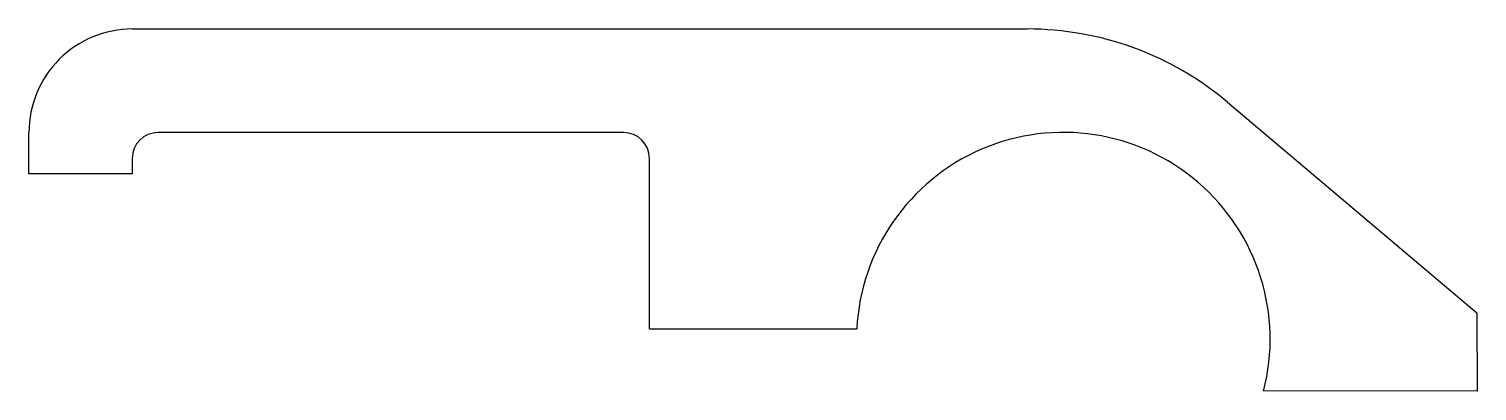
# Model space of a CAD drawing. Extents: x 396.6 to 424.6, y 516.2 to 523.2.
import ezdxf

# ---------------------------------------------------------------- set-up
doc = ezdxf.new("R2010")
doc.units = 0
doc.layers.get('0').update_dxf_attribs({"linetype": 'CONTINUOUS'})

msp = doc.modelspace()

# ---------------------------------------------------------------- linework, layer by layer
for p, q in [((398.606, 523.219), (415.915, 523.219)), ((419.784, 521.805), (424.612, 517.731)), ((396.606, 520.417), (396.606, 521.218)), ((408.106, 521.217), (399.103, 521.217)), ((398.603, 520.717), (398.603, 520.417)), ((408.609, 517.42), (408.606, 520.718)), ((398.603, 520.417), (396.606, 520.417)), ((424.612, 517.731), (424.613, 516.219)), ((408.609, 517.42), (412.617, 517.42)), ((424.613, 516.219), (420.485, 516.22))]:
    msp.add_line(p, q)
for centre, radius, start, end in [((398.606, 521.219), 2, 90, 180.0456), ((415.915, 517.219), 6, 49.8378, 90), ((399.103, 520.717), 0.5, 90, 180), ((408.106, 520.717), 0.5, 0.0607, 90), ((416.612, 517.22), 4, 345.5142, 177.142)]:
    msp.add_arc(centre, radius, start, end)

doc.saveas('drawing.dxf')
